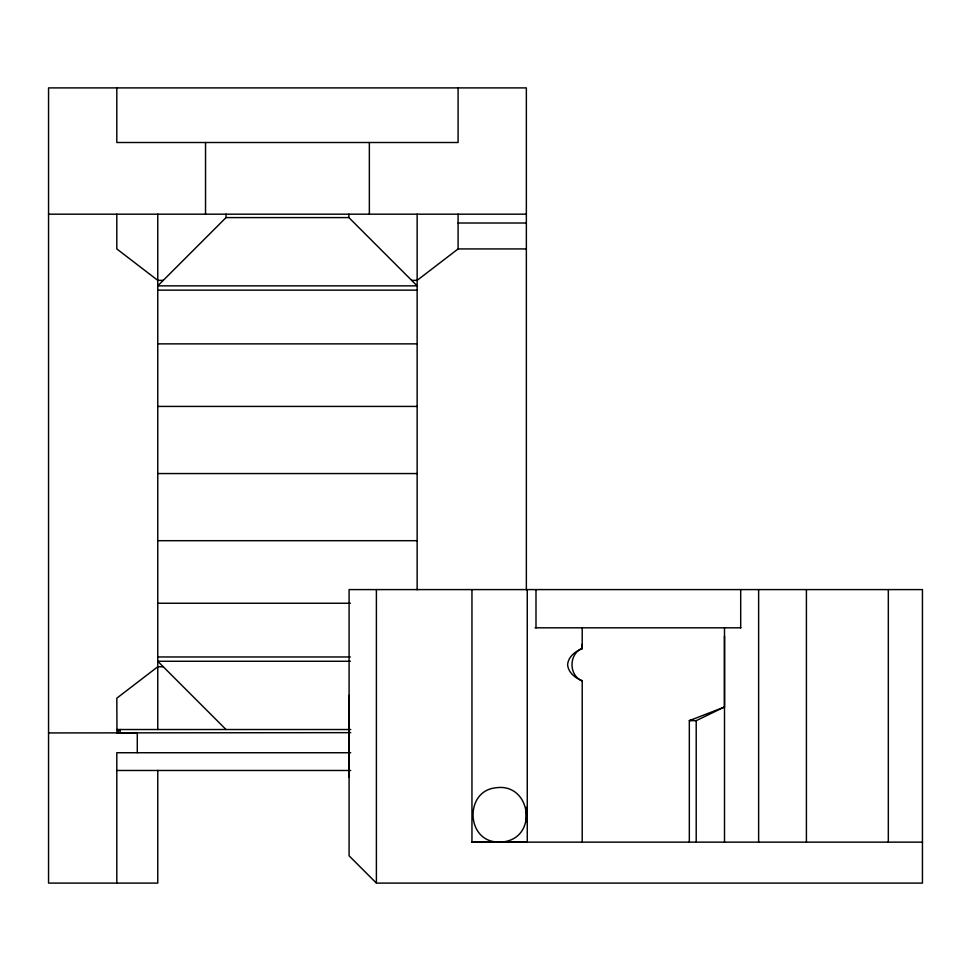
<?xml version="1.0" encoding="UTF-8"?>
<svg xmlns="http://www.w3.org/2000/svg" width="971" height="971" viewBox="0 0 971 971"><rect width="100%" height="100%" fill="white"/><g stroke="black" fill="none" stroke-linecap="round" stroke-linejoin="round"><path stroke-width="1.46" d="M376.396 883.1L349.087 855.791L349.087 589.591L922.45 589.591L922.45 883.1L376.396 883.1L376.396 589.591M922.45 842.148L471.955 842.148L471.955 589.591M527.265 589.591L527.265 842.148L471.955 842.148M582.212 842.148L582.212 680.683C575.233 678.074 568.266 672.6 567.598 664.686C568.266 656.76 575.233 651.286 582.212 648.677L582.212 644.198M689.325 842.148L689.325 720.652L696.207 720.652L724.5 706.997L724.5 627.812M120.186 732.68L120.222 729.524L116.981 732.717L116.811 698.185L157.763 666.761L163.262 666.761M48.55 732.935L350.725 732.656M226.025 217.589L157.763 285.85L417.142 285.85L348.88 217.589L226.025 217.589L226.025 214.178M526.355 248.928L458.094 248.928L417.142 280.352L411.643 280.352M582.212 648.385C568.605 653.859 568.605 675.5 582.212 680.974M724.5 706.997L689.325 720.652L693.294 719.863M503.67 841.845C538.771 836.929 530.542 782.213 495.55 787.845C464.951 791.049 465.849 839.891 496.533 841.966M116.811 732.935L137.287 732.656L137.287 752.731M48.55 214.178L526.355 214.178M458.094 223.014L526.355 223.014M163.262 280.352L157.763 280.352L116.811 248.928L116.811 214.178M157.763 290.147L417.142 290.147M157.763 343.868L417.142 343.868M157.763 406.424L417.142 406.424M157.763 473.557L417.142 473.557M157.763 540.689L417.142 540.689M157.763 603.246L350.397 603.246M535.106 627.812L740.873 627.812M157.763 656.966L350.397 656.966M350.397 661.263L157.763 661.263L226.025 729.524M116.811 729.524L350.725 729.524M350.725 752.731L116.811 752.731L116.811 883.1M116.811 770.476L350.725 770.476M888.319 589.591L888.319 842.148M806.416 589.591L806.416 842.148M758.63 589.591L758.63 842.148M740.691 589.591L740.691 627.812M724.5 636.005L724.5 842.148M696.207 720.652L696.207 842.148M582.212 627.812L582.212 648.677M535.992 589.591L535.992 627.812M526.355 589.834L526.355 87.9L48.55 87.9L48.55 883.1L157.763 883.1L157.763 770.476M526.355 807.253L526.355 822.425M458.094 87.9L458.094 142.506L116.811 142.506L116.811 87.9M458.094 214.178L458.094 248.928M417.142 214.178L417.142 589.834M369.356 142.506L369.356 214.178M349.087 695.394L349.087 777.298M348.88 214.178L348.88 217.589M205.536 142.506L205.536 214.178M157.763 214.178L157.763 729.524"/></g></svg>
